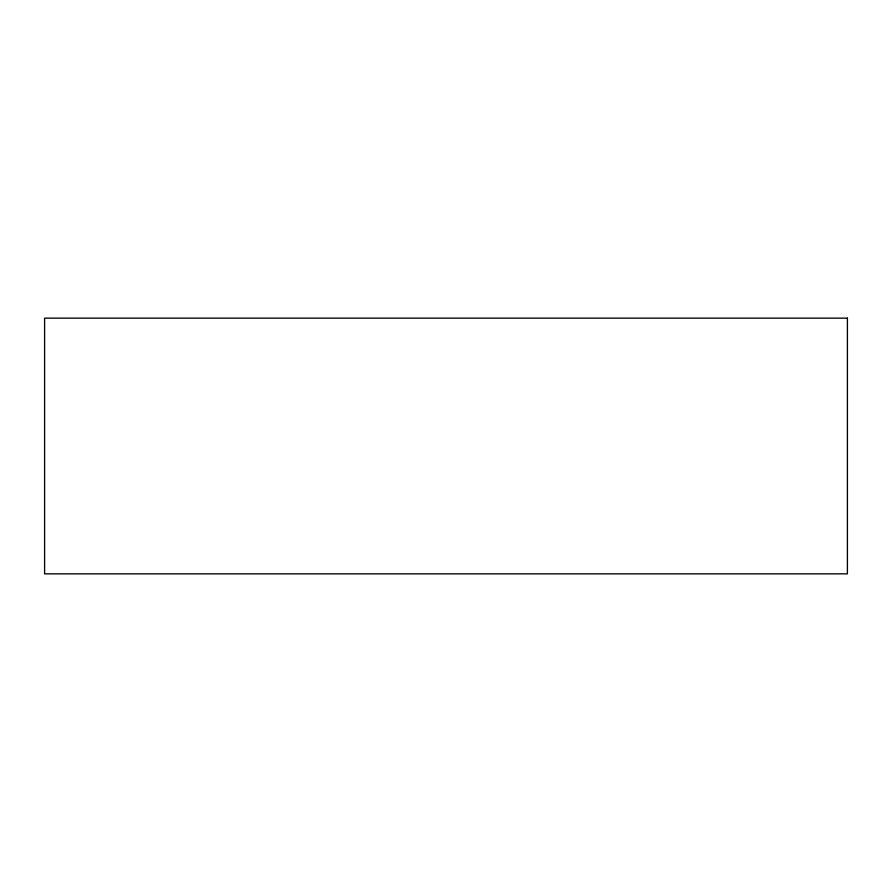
<?xml version="1.0" encoding="UTF-8"?>
<svg xmlns="http://www.w3.org/2000/svg" width="892" height="892" viewBox="0 0 892 892"><rect width="100%" height="100%" fill="white"/><g stroke="black" fill="none" stroke-linecap="round" stroke-linejoin="round"><path stroke-width="1.34" d="M847.4 318.154L44.6 318.154L44.6 573.846L847.4 573.846L847.4 318.154"/></g></svg>
